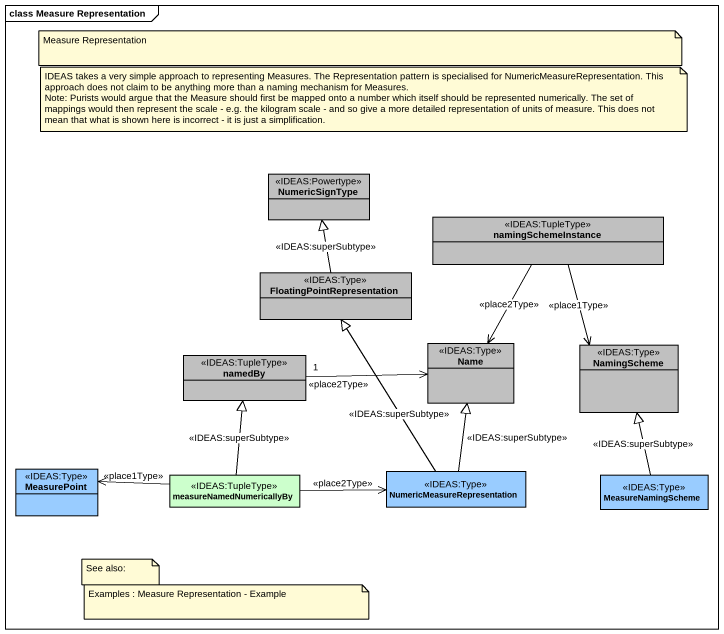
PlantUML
@startuml
mainframe class Measure Representation
hide circle
hide empty members
class NumericSignType <<IDEAS:Powertype>> #C0C0C0
class namingSchemeInstance <<IDEAS:TupleType>> #C0C0C0
class FloatingPointRepresentation <<IDEAS:Type>> #C0C0C0
class Name <<IDEAS:Type>> #C0C0C0
class NamingScheme <<IDEAS:Type>> #C0C0C0
class namedBy <<IDEAS:TupleType>> #C0C0C0
class MeasurePoint <<IDEAS:Type>> #99CCFF
class measureNamedNumericallyBy <<IDEAS:TupleType>> #CCFFCC
class NumericMeasureRepresentation <<IDEAS:Type>> #99CCFF
class MeasureNamingScheme <<IDEAS:Type>> #99CCFF
namingSchemeInstance --> Name : <<place2Type>>
namingSchemeInstance --> NamingScheme : <<place1Type>>
FloatingPointRepresentation -up-|> NumericSignType : <<IDEAS:superSubtype>>
namedBy "1" -right-> Name : <<place2Type>>
measureNamedNumericallyBy -up-|> namedBy : <<IDEAS:superSubtype>>
measureNamedNumericallyBy -left-> MeasurePoint : <<place1Type>>
measureNamedNumericallyBy -right-> NumericMeasureRepresentation : <<place2Type>>
NumericMeasureRepresentation -up-|> FloatingPointRepresentation : <<IDEAS:superSubtype>>
NumericMeasureRepresentation -up-|> Name : <<IDEAS:superSubtype>>
MeasureNamingScheme -up-|> NamingScheme : <<IDEAS:superSubtype>>
note as N1
  Measure Representation
end note
note as N2
  IDEAS takes a very simple approach to representing Measures. The Representation pattern is specialised for NumericMeasureRepresentation. This approach does not claim to be anything more than a naming mechanism for Measures.
  Note: Purists would argue that the Measure should first be mapped onto a number which itself should be represented numerically. The set of mappings would then represent the scale - e.g. the kilogram scale - and so give a more detailed representation of units of measure. This does not mean that what is shown here is incorrect - it is just a simplification.
end note
note as N3
  See also:
end note
note as N4
  Examples : Measure Representation - Example
end note
@enduml
